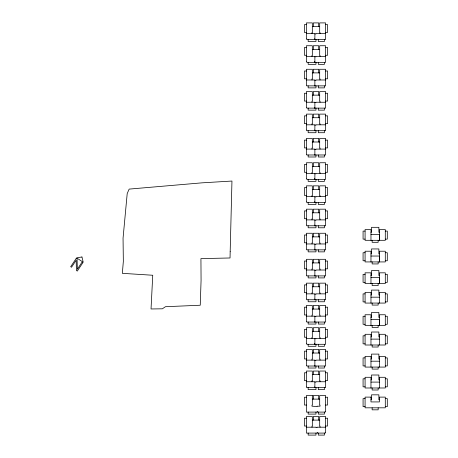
<?xml version="1.0" encoding="UTF-8"?>
<svg xmlns="http://www.w3.org/2000/svg" width="458" height="458" viewBox="0 0 458 458"><rect width="100%" height="100%" fill="white"/><g stroke="black" fill="none" stroke-linecap="round" stroke-linejoin="round"><path stroke-width="0.69" d="M306.442 24.629L304.433 24.629L304.433 32.438L306.442 32.438M325.581 24.629L327.59 24.629L327.59 32.438L325.581 32.438M312.327 26.512L319.69 26.512M306.442 33.611L314.875 33.611L314.875 39.497M325.581 33.611L315.946 33.611L315.946 33.944L314.875 33.944M314.875 38.907L314.537 38.907L314.537 39.497M306.442 47.466L304.433 47.466L304.433 55.275L306.442 55.275M325.581 47.466L327.59 47.466L327.59 55.275L325.581 55.275M312.327 49.355L319.69 49.355M306.442 56.448L314.875 56.448L314.875 62.34M325.581 56.448L315.946 56.448L315.946 56.781L314.875 56.781M314.875 61.75L314.537 61.75L314.537 62.34M306.442 71.001L304.433 71.001L304.433 78.81L306.442 78.81M325.581 71.001L327.59 71.001L327.59 78.81L325.581 78.81M312.327 72.885L319.69 72.885M306.442 79.978L314.875 79.978L314.875 85.869M325.581 79.978L315.946 79.978L315.946 80.316L314.875 80.316M314.875 85.28L314.537 85.28L314.537 85.869M306.442 93.26L304.433 93.26L304.433 101.069L306.442 101.069M325.581 93.26L327.59 93.26L327.59 101.069L325.581 101.069M312.327 95.144L319.69 95.144M306.442 102.243L314.875 102.243L314.875 108.128M325.581 102.243L315.946 102.243L315.946 102.575L314.875 102.575M314.875 107.544L314.537 107.544L314.537 108.128M306.442 115.84L304.433 115.84L304.433 123.649L306.442 123.649M325.581 115.84L327.59 115.84L327.59 123.649L325.581 123.649M312.327 117.723L319.69 117.723M306.442 124.816L314.875 124.816L314.875 130.707M325.581 124.816L315.946 124.816L315.946 125.154L314.875 125.154M314.875 130.118L314.537 130.118L314.537 130.707M306.442 140.114L304.433 140.114L304.433 147.923L306.442 147.923M325.581 140.114L327.59 140.114L327.59 147.923L325.581 147.923M312.327 141.997L319.69 141.997M306.442 149.096L314.875 149.096L314.875 154.981M325.581 149.096L315.946 149.096L315.946 149.428L314.875 149.428M314.875 154.392L314.537 154.392L314.537 154.981M306.442 164.479L304.433 164.479L304.433 172.288L306.442 172.288M325.581 164.479L327.59 164.479L327.59 172.288L325.581 172.288M312.327 166.363L319.69 166.363M306.442 173.462L314.875 173.462L314.875 179.347M325.581 173.462L315.946 173.462L315.946 173.794L314.875 173.794M314.875 178.757L314.537 178.757L314.537 179.347M306.442 187.585L304.433 187.585L304.433 195.394L306.442 195.394M325.581 187.585L327.59 187.585L327.59 195.394L325.581 195.394M312.327 189.475L319.69 189.475M306.442 196.568L314.875 196.568L314.875 202.459M325.581 196.568L315.946 196.568L315.946 196.9L314.875 196.9M314.875 201.869L314.537 201.869L314.537 202.459M306.442 210.909L304.433 210.909L304.433 218.718L306.442 218.718M325.581 210.909L327.59 210.909L327.59 218.718L325.581 218.718M312.327 212.793L319.69 212.793M306.442 219.886L314.875 219.886L314.875 225.777M325.581 219.886L315.946 219.886L315.946 220.224L314.875 220.224M314.875 225.187L314.537 225.187L314.537 225.777M365.083 231.101L363.074 231.101L363.074 239.133L365.083 239.133M385.293 231.101L387.302 231.101L387.302 239.133L385.293 239.133M370.969 232.275L371.507 232.275L371.507 227.317L378.869 227.317L378.869 232.275L379.407 232.275M370.969 234.416L379.407 234.416L379.407 240.307L379.407 229.595L385.293 229.595L385.293 240.307L365.083 240.307L365.083 229.595L370.969 229.595L370.969 240.307M306.442 234.988L304.433 234.988L304.433 242.797L306.442 242.797M325.581 234.988L327.59 234.988L327.59 242.797L325.581 242.797M312.327 236.872L319.69 236.872M306.442 243.965L314.875 243.965L314.875 249.856M325.581 243.965L315.946 243.965L315.946 244.303L314.875 244.303M314.875 249.266L314.537 249.266L314.537 249.856M365.083 252.724L363.074 252.724L363.074 260.757L365.083 260.757M385.293 252.724L387.302 252.724L387.302 260.757L385.293 260.757M370.969 253.898L371.507 253.898L371.507 248.946L378.869 248.946L378.869 253.898L379.407 253.898M370.969 256.039L379.407 256.039L379.407 261.93L379.407 251.219L385.293 251.219L385.293 261.93L365.083 261.93L365.083 251.219L370.969 251.219L370.969 261.93M306.442 261.031L304.433 261.031L304.433 268.84L306.442 268.84M325.581 261.031L327.59 261.031L327.59 268.84L325.581 268.84M312.327 262.915L319.69 262.915M306.442 270.008L314.875 270.008L314.875 275.899M325.581 270.008L315.946 270.008L315.946 270.346L314.875 270.346M365.083 274.331L363.074 274.331L363.074 282.363L365.083 282.363M385.293 274.331L387.302 274.331L387.302 282.363L385.293 282.363M314.875 275.31L314.537 275.31L314.537 275.899M370.969 275.504L371.507 275.504L371.507 270.552L378.869 270.552L378.869 275.504L379.407 275.504M370.969 277.645L379.407 277.645L379.407 283.536L379.407 272.825L385.293 272.825L385.293 283.536L365.083 283.536L365.083 272.825L370.969 272.825L370.969 283.536M306.442 284.882L304.433 284.882L304.433 292.691L306.442 292.691M325.581 284.882L327.59 284.882L327.59 292.691L325.581 292.691M312.327 286.765L319.69 286.765M306.442 293.859L314.875 293.859L314.875 299.75M325.581 293.859L315.946 293.859L315.946 294.196L314.875 294.196M365.083 293.864L363.074 293.864L363.074 301.896L365.083 301.896M385.293 293.864L387.302 293.864L387.302 301.896L385.293 301.896M370.969 295.038L371.507 295.038L371.507 290.086L378.869 290.086L378.869 295.038L379.407 295.038M370.969 297.179L379.407 297.179M314.875 299.16L314.537 299.16L314.537 299.75M306.442 307.175L304.433 307.175L304.433 314.984L306.442 314.984M325.581 307.175L327.59 307.175L327.59 314.984L325.581 314.984M312.327 309.064L319.69 309.064M306.442 316.157L314.875 316.157L314.875 322.048M325.581 316.157L315.946 316.157L315.946 316.489L314.875 316.489M365.083 316.266L363.074 316.266L363.074 324.298L365.083 324.298M385.293 316.266L387.302 316.266L387.302 324.298L385.293 324.298M370.969 317.44L371.507 317.44L371.507 312.488L378.869 312.488L378.869 317.44L379.407 317.44M370.969 319.581L379.407 319.581L379.407 325.472L379.407 314.76L385.293 314.76L385.293 325.472L365.083 325.472L365.083 314.76L370.969 314.76L370.969 325.472M314.875 321.459L314.537 321.459L314.537 322.048M306.442 329.422L304.433 329.422L304.433 337.231L306.442 337.231M325.581 329.422L327.59 329.422L327.59 337.231L325.581 337.231M312.327 331.311L319.69 331.311M365.083 335.8L363.074 335.8L363.074 343.832L365.083 343.832M385.293 335.8L387.302 335.8L387.302 343.832L385.293 343.832M370.969 336.974L371.507 336.974L371.507 332.021L378.869 332.021L378.869 336.974L379.407 336.974M306.442 338.405L314.875 338.405L314.875 344.296M325.581 338.405L315.946 338.405L315.946 338.737L314.875 338.737M370.969 339.115L379.407 339.115M314.875 343.706L314.537 343.706L314.537 344.296M306.442 351.149L304.433 351.149L304.433 358.957L306.442 358.957M325.581 351.149L327.59 351.149L327.59 358.957L325.581 358.957M312.327 353.032L319.69 353.032M365.083 357.881L363.074 357.881L363.074 365.913L365.083 365.913M385.293 357.881L387.302 357.881L387.302 365.913L385.293 365.913M370.969 359.055L371.507 359.055L371.507 354.097L378.869 354.097L378.869 359.055L379.407 359.055M306.442 360.125L314.875 360.125L314.875 366.016M325.581 360.125L315.946 360.125L315.946 360.463L314.875 360.463M370.969 361.196L379.407 361.196M314.875 365.427L314.537 365.427L314.537 366.016M306.442 372.772L304.433 372.772L304.433 380.581L306.442 380.581M325.581 372.772L327.59 372.772L327.59 380.581L325.581 380.581M312.327 374.655L319.69 374.655M365.083 378.789L363.074 378.789L363.074 386.821L365.083 386.821M385.293 378.789L387.302 378.789L387.302 386.821L385.293 386.821M370.969 379.957L371.507 379.957L371.507 375.005L378.869 375.005L378.869 379.957L379.407 379.957M306.442 381.749L314.875 381.749L314.875 387.64M325.581 381.749L315.946 381.749L315.946 382.087L314.875 382.087M370.969 382.098L379.407 382.098M314.875 387.05L314.537 387.05L314.537 387.64M306.442 397.229L304.433 397.229L304.433 405.038L306.442 405.038M325.581 397.229L327.59 397.229L327.59 405.038L325.581 405.038M365.083 398.62L363.074 398.62L363.074 406.652L365.083 406.652M385.293 398.62L387.302 398.62L387.302 406.652L385.293 406.652M312.327 399.113L319.69 399.113M370.969 399.788L371.507 399.788L371.507 394.836L378.869 394.836L378.869 399.788L379.407 399.788M306.442 418.223L304.433 418.223L304.433 426.032L306.442 426.032M325.581 418.223L327.59 418.223L327.59 426.032L325.581 426.032M312.327 420.106L319.69 420.106M306.442 427.2L316.077 427.2L316.077 427.537L317.148 427.537L317.148 427.2L325.581 427.2M379.407 303.07L379.407 292.359L385.293 292.359L385.293 303.07L365.083 303.07L365.083 292.359L370.969 292.359L370.969 303.07M379.407 345.006L379.407 334.294L385.293 334.294L385.293 345.006L365.083 345.006L365.083 334.294L370.969 334.294L370.969 345.006M379.407 367.081L379.407 356.376L385.293 356.376L385.293 367.081L365.083 367.081L365.083 356.376L370.969 356.376L370.969 367.081M379.407 387.989L379.407 377.283L385.293 377.283L385.293 387.989L365.083 387.989L365.083 377.283L370.969 377.283L370.969 387.989M378.165 240.307L378.165 242.311L372.142 242.311L372.142 240.307M378.165 261.93L378.165 263.934L372.142 263.934L372.142 261.93M378.165 283.536L378.165 285.54L372.142 285.54L372.142 283.536M378.165 303.07L378.165 305.074L372.142 305.074L372.142 303.07M378.165 325.472L378.165 327.481L372.142 327.481L372.142 325.472M378.165 345.006L378.165 347.009L372.142 347.009L372.142 345.006M378.165 367.081L378.165 369.091L372.142 369.091L372.142 367.081M378.165 387.989L378.165 389.998L372.142 389.998L372.142 387.989M378.165 407.82L378.165 409.83L372.142 409.83L372.142 407.82M324.43 39.497L324.43 41.506L318.299 41.506L318.299 39.497M324.43 62.34L324.43 64.343L318.299 64.343L318.299 62.34M324.43 85.869L324.43 87.879L318.299 87.879L318.299 85.869M324.43 108.128L324.43 110.138L318.299 110.138L318.299 108.128M324.43 130.707L324.43 132.717L318.299 132.717L318.299 130.707M324.43 154.981L324.43 156.991L318.299 156.991L318.299 154.981M324.43 179.347L324.43 181.357L318.299 181.357L318.299 179.347M324.43 202.459L324.43 204.463L318.299 204.463L318.299 202.459M324.43 225.777L324.43 227.786L318.299 227.786L318.299 225.777M324.43 249.856L324.43 251.866L318.299 251.866L318.299 249.856M324.43 275.899L324.43 277.909L318.299 277.909L318.299 275.899M324.43 299.75L324.43 301.759L318.299 301.759L318.299 299.75M324.43 322.048L324.43 324.052L318.299 324.052L318.299 322.048M324.43 344.296L324.43 346.3L318.299 346.3L318.299 344.296M324.43 366.016L324.43 368.026L318.299 368.026L318.299 366.016M324.43 387.64L324.43 389.649L318.299 389.649L318.299 387.64M324.43 412.097L324.43 414.106L318.299 414.106L318.299 412.097M324.43 433.091L324.43 435.1L318.299 435.1L318.299 433.091M320.028 33.611L320.028 32.535L319.69 32.535L319.69 22.9L325.581 22.9L325.581 39.497L306.774 39.497L306.774 38.907L306.442 38.907L306.442 22.9L312.327 22.9L312.327 32.535L311.995 32.535L311.995 33.611M320.028 56.448L320.028 55.378L319.69 55.378L319.69 45.737L325.581 45.737L325.581 62.34L306.774 62.34L306.774 61.75L306.442 61.75L306.442 45.737L312.327 45.737L312.327 55.378L311.995 55.378L311.995 56.448M320.028 79.978L320.028 78.908L319.69 78.908L319.69 69.273L325.581 69.273L325.581 85.869L306.774 85.869L306.774 85.28L306.442 85.28L306.442 69.273L312.327 69.273L312.327 78.908L311.995 78.908L311.995 79.978M320.028 102.243L320.028 101.172L319.69 101.172L319.69 91.531L325.581 91.531L325.581 108.128L306.774 108.128L306.774 107.544L306.442 107.544L306.442 91.531L312.327 91.531L312.327 101.172L311.995 101.172L311.995 102.243M320.028 124.816L320.028 123.746L319.69 123.746L319.69 114.111L325.581 114.111L325.581 130.707L306.774 130.707L306.774 130.118L306.442 130.118L306.442 114.111L312.327 114.111L312.327 123.746L311.995 123.746L311.995 124.816M320.028 149.096L320.028 148.02L319.69 148.02L319.69 138.385L325.581 138.385L325.581 154.981L306.774 154.981L306.774 154.392L306.442 154.392L306.442 138.385L312.327 138.385L312.327 148.02L311.995 148.02L311.995 149.096M320.028 173.462L320.028 172.391L319.69 172.391L319.69 162.75L325.581 162.75L325.581 179.347L306.774 179.347L306.774 178.757L306.442 178.757L306.442 162.75L312.327 162.75L312.327 172.391L311.995 172.391L311.995 173.462M320.028 196.568L320.028 195.497L319.69 195.497L319.69 185.856L325.581 185.856L325.581 202.459L306.774 202.459L306.774 201.869L306.442 201.869L306.442 185.856L312.327 185.856L312.327 195.497L311.995 195.497L311.995 196.568M320.028 219.886L320.028 218.815L319.69 218.815L319.69 209.18L325.581 209.18L325.581 225.777L306.774 225.777L306.774 225.187L306.442 225.187L306.442 209.18L312.327 209.18L312.327 218.815L311.995 218.815L311.995 219.886M320.028 243.965L320.028 242.895L319.69 242.895L319.69 233.259L325.581 233.259L325.581 249.856L306.774 249.856L306.774 249.266L306.442 249.266L306.442 233.259L312.327 233.259L312.327 242.895L311.995 242.895L311.995 243.965M320.028 270.008L320.028 268.938L319.69 268.938L319.69 259.302L325.581 259.302L325.581 275.899L306.774 275.899L306.774 275.31L306.442 275.31L306.442 259.302L312.327 259.302L312.327 268.938L311.995 268.938L311.995 270.008M320.028 293.859L320.028 292.788L319.69 292.788L319.69 283.153L325.581 283.153L325.581 299.75L306.774 299.75L306.774 299.16L306.442 299.16L306.442 283.153L312.327 283.153L312.327 292.788L311.995 292.788L311.995 293.859M320.028 316.157L320.028 315.087L319.69 315.087L319.69 305.446L325.581 305.446L325.581 322.048L306.774 322.048L306.774 321.459L306.442 321.459L306.442 305.446L312.327 305.446L312.327 315.087L311.995 315.087L311.995 316.157M320.028 338.405L320.028 337.334L319.69 337.334L319.69 327.693L325.581 327.693L325.581 344.296L306.774 344.296L306.774 343.706L306.442 343.706L306.442 327.693L312.327 327.693L312.327 337.334L311.995 337.334L311.995 338.405M320.028 360.125L320.028 359.055L319.69 359.055L319.69 349.42L325.581 349.42L325.581 366.016L306.774 366.016L306.774 365.427L306.442 365.427L306.442 349.42L312.327 349.42L312.327 359.055L311.995 359.055L311.995 360.125M320.028 381.749L320.028 380.678L319.69 380.678L319.69 371.043L325.581 371.043L325.581 387.64L306.774 387.64L306.774 387.05L306.442 387.05L306.442 371.043L312.327 371.043L312.327 380.678L311.995 380.678L311.995 381.749M320.028 427.2L320.028 426.129L319.69 426.129L319.69 416.494L325.581 416.494L325.581 432.501L325.249 432.501L325.249 433.091L317.486 433.091L317.486 432.501L317.148 432.501L317.148 433.091L306.442 433.091L306.442 416.494L312.327 416.494L312.327 426.129L311.995 426.129L311.995 427.2M318.688 26.512L318.688 22.9L313.335 22.9L313.335 26.512M318.688 49.355L318.688 45.737L313.335 45.737L313.335 49.355M318.688 72.885L318.688 69.273L313.335 69.273L313.335 72.885M318.688 95.144L318.688 91.531L313.335 91.531L313.335 95.144M318.688 117.723L318.688 114.111L313.335 114.111L313.335 117.723M318.688 141.997L318.688 138.385L313.335 138.385L313.335 141.997M318.688 166.363L318.688 162.75L313.335 162.75L313.335 166.363M318.688 189.475L318.688 185.856L313.335 185.856L313.335 189.475M318.688 212.793L318.688 209.18L313.335 209.18L313.335 212.793M318.688 236.872L318.688 233.259L313.335 233.259L313.335 236.872M318.688 262.915L318.688 259.302L313.335 259.302L313.335 262.915M318.688 286.765L318.688 283.153L313.335 283.153L313.335 286.765M318.688 309.064L318.688 305.446L313.335 305.446L313.335 309.064M318.688 331.311L318.688 327.693L313.335 327.693L313.335 331.311M318.688 353.032L318.688 349.42L313.335 349.42L313.335 353.032M318.688 374.655L318.688 371.043L313.335 371.043L313.335 374.655M318.688 399.113L318.688 395.5L313.335 395.5L313.335 399.113M318.688 420.106L318.688 416.494L313.335 416.494L313.335 420.106M315.974 39.497L315.974 41.506L308.171 41.506L308.171 39.497M315.974 62.34L315.974 64.343L308.171 64.343L308.171 62.34M315.974 85.869L315.974 87.879L308.171 87.879L308.171 85.869M315.974 108.128L315.974 110.138L308.171 110.138L308.171 108.128M315.974 130.707L315.974 132.717L308.171 132.717L308.171 130.707M315.974 154.981L315.974 156.991L308.171 156.991L308.171 154.981M315.974 179.347L315.974 181.357L308.171 181.357L308.171 179.347M315.974 202.459L315.974 204.463L308.171 204.463L308.171 202.459M315.974 225.777L315.974 227.786L308.171 227.786L308.171 225.777M315.974 249.856L315.974 251.866L308.171 251.866L308.171 249.856M315.974 275.899L315.974 277.909L308.171 277.909L308.171 275.899M315.974 299.75L315.974 301.759L308.171 301.759L308.171 299.75M315.974 322.048L315.974 324.052L308.171 324.052L308.171 322.048M315.974 344.296L315.974 346.3L308.171 346.3L308.171 344.296M315.974 366.016L315.974 368.026L308.171 368.026L308.171 366.016M315.974 387.64L315.974 389.649L308.171 389.649L308.171 387.64M315.974 412.097L315.974 414.106L308.171 414.106L308.171 412.097M315.974 433.091L315.974 435.1L308.171 435.1L308.171 433.091M230.174 251.671L230.036 257.98L200.93 258.615L201.073 280.433L200.249 305.234L165.441 306.711L162.35 308.812L151.037 308.973L152.743 275.252L122.349 273.334L123.339 261.409L123.053 238.177L127.204 193.568L129.156 189.102L201.858 182.851L231.96 181.047L230.174 251.671M76.217 258.398L70.698 266.705L71.505 267.243L76.165 260.23L76.417 270.506L77.282 271.079L82.801 262.772L81.988 262.234L77.333 269.247L77.081 258.97L76.217 258.398M81.942 256.978L76.589 257.837L83.224 262.251L81.942 256.978M312.327 395.5L306.442 395.5L306.442 412.097L317.148 412.097L317.148 411.507L317.486 411.507L317.486 412.097L325.249 412.097L325.249 411.507L325.581 411.507L325.581 395.5L319.69 395.5L319.69 405.135L320.028 405.135L320.028 406.206L317.148 406.206L317.148 406.544L311.995 406.206L311.995 405.135L312.327 405.135L312.327 395.5M370.969 397.115L365.083 397.115L365.083 407.82L385.293 407.82L385.293 397.115L379.407 397.115L379.407 401.929L370.969 401.929L370.969 397.115"/></g></svg>
